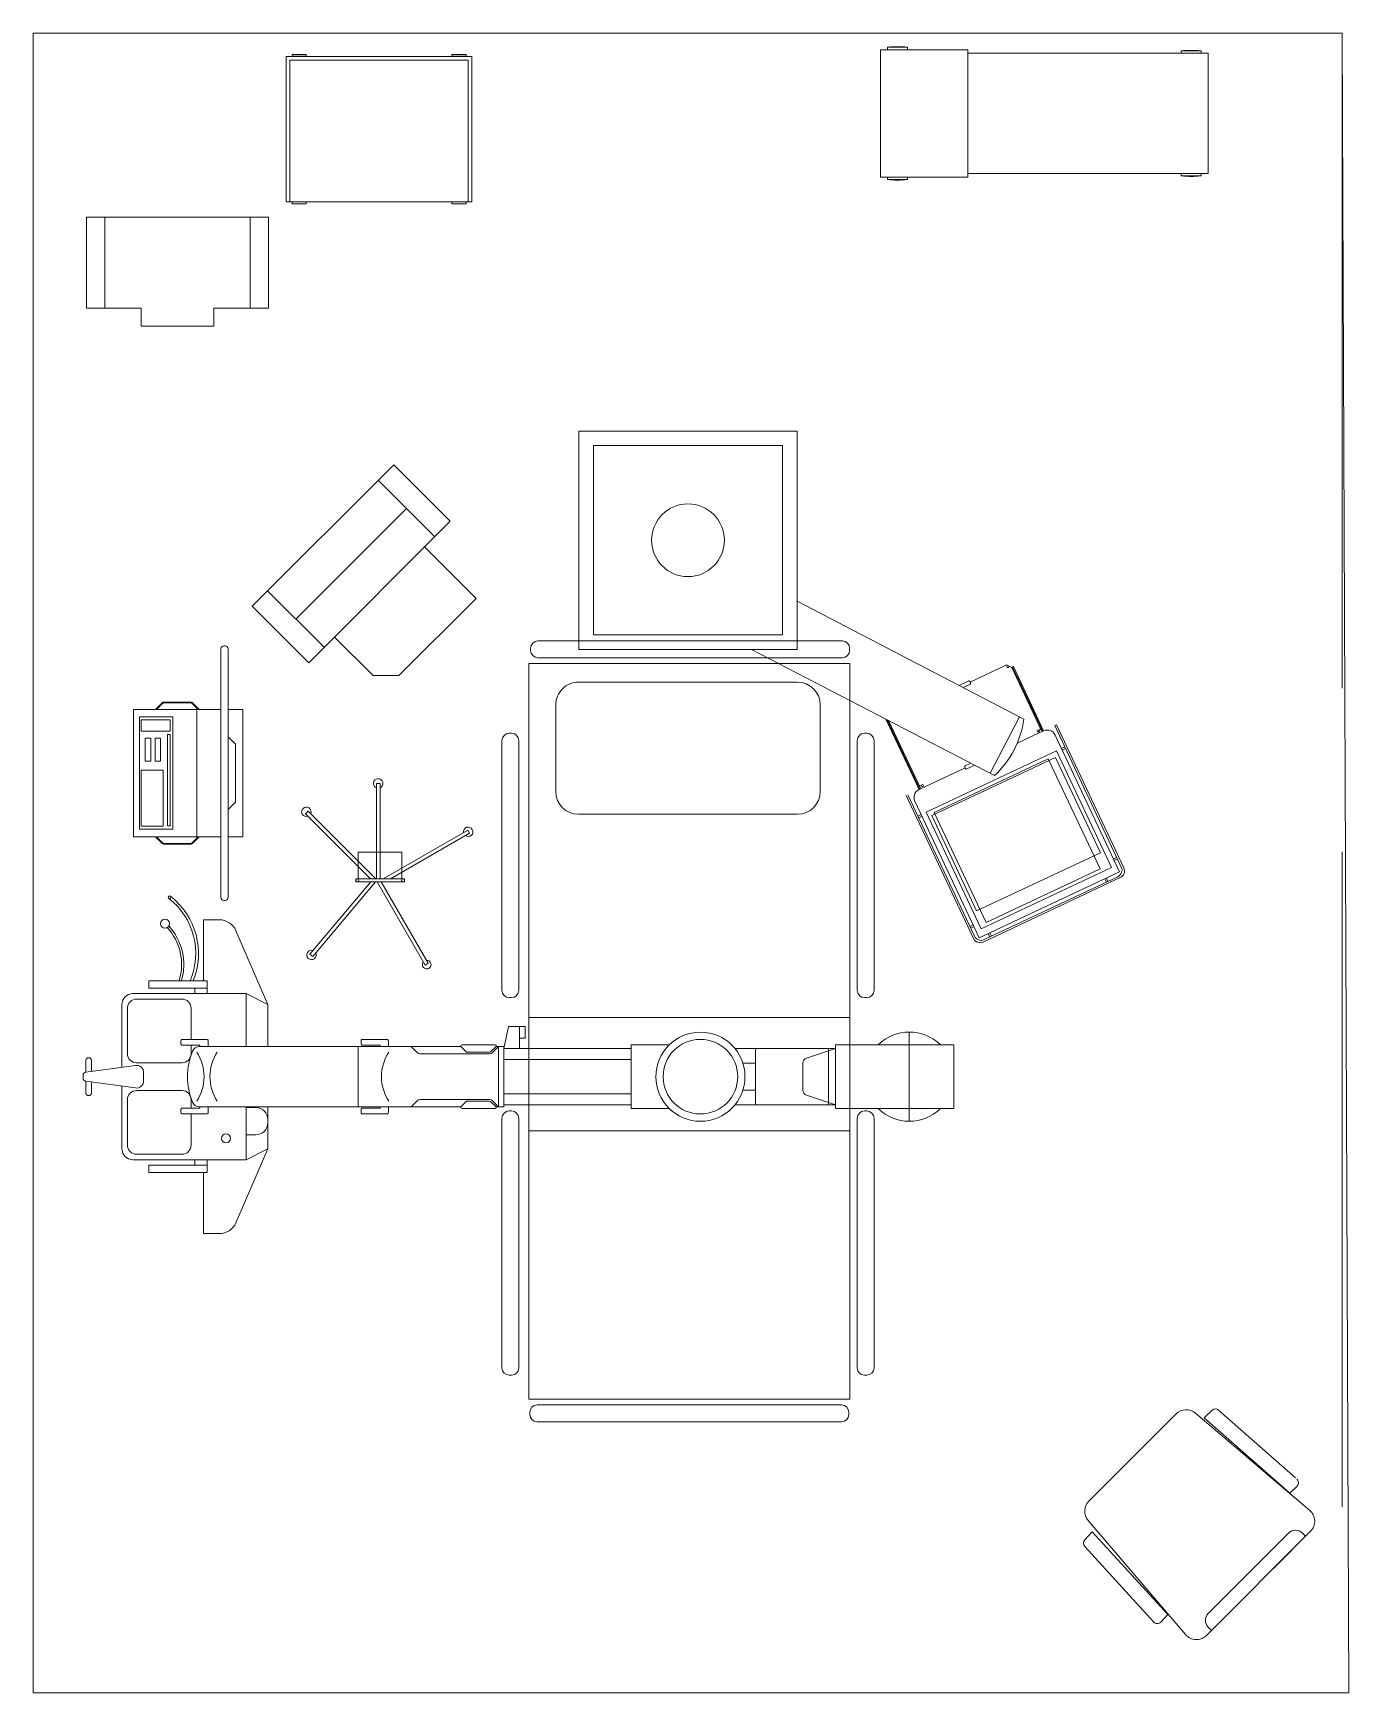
# Model space of a CAD drawing. Header units: inches. Extents: x 278 to 3894, y 681 to 5242.
import ezdxf

# ---------------------------------------------------------------- set-up
doc = ezdxf.new("R2010")
doc.units = ezdxf.units.IN
doc.header["$MEASUREMENT"] = 0
doc.linetypes.add('ACAD_ISO02W100', pattern=[15, 12, -3])
doc.layers.add('Bed', color=35, linetype='Continuous', lineweight=0)
doc.layers.add('instruments', color=8, linetype='Continuous', lineweight=0)

# ---------------------------------------------------------------- blocks, each defined once
blk = doc.blocks.new('radiographic unit')
at = {"layer": 'Bed'}
for p, q in [((-87.5, 1637.6), (87.5, 1637.6)), ((-87.5, 1312.6), (-87.5, 1637.6)), ((87.5, 1637.6), (87.5, 1312.6)), ((-122.5, 1515.1), (122.5, 1515.1)), ((87.5, 1312.6), (-87.5, 1312.6)), ((-77.5, 1035.8), (-77.5, 1312.6)), ((-50.9, 1232.9), (-77.5, 1312.6)), ((77.5, 1292.6), (-77.5, 1292.6)), ((77.5, 1312.6), (50.9, 1232.9)), ((77.5, 1312.6), (77.5, 1035.8)), ((36.7, 1222.6), (-36.7, 1222.6)), ((77.5, 1092.6), (-77.5, 1092.6)), ((-36.7, 1092.6), (-36.7, 1057.8)), ((36.7, 1092.6), (36.7, 1057.8)), ((-87.5, 750.7), (-87.5, 855.2)), ((87.5, 855.2), (87.5, 750.7)), ((87.5, 750.7), (-87.5, 750.7)), ((-77.5, 400.7), (-77.5, 750.7)), ((-47.5, 400.7), (-47.5, 750.7)), ((47.5, 750.7), (47.5, 400.7)), ((77.5, 750.7), (77.5, 400.7)), ((137.5, 458.7), (105.7, 458.7)), ((105.7, 458.7), (105.7, 443.7)), ((137.5, 443.7), (137.5, 458.7)), ((77.5, 443.7), (137.5, 443.7)), ((137.5, 413.7), (77.5, 400.7)), ((137.5, 443.7), (137.5, 413.7)), ((-87.5, 376.4), (-87.5, 285.5)), ((82.5, 400.7), (-82.5, 400.7)), ((-82.5, 400.7), (-82.5, 378.6)), ((82.5, 385.7), (-82.5, 385.7)), ((-65.4, 368.6), (-82.5, 385.7)), ((-69, 365.1), (-82.4, 378.5)), ((65.4, 368.6), (82.5, 385.7)), ((69, 365.1), (82.4, 378.5)), ((82.5, 400.7), (82.5, 378.6)), ((87.5, 376.4), (87.5, 285.5)), ((-67.5, 361.5), (-67.5, 298.2)), ((-62.5, 361.5), (-62.5, 169.8)), ((62.5, 361.5), (62.5, 169.8)), ((67.5, 361.5), (67.5, 298.2)), ((-82.5, 283.3), (-82.5, -436.6)), ((-67.5, 298.2), (-82.4, 283.4)), ((67.5, 298.2), (82.4, 283.4)), ((82.5, 283.3), (82.5, -436.6)), ((-65.4, 162.8), (-82.5, 145.7)), ((65.4, 162.8), (82.5, 145.7)), ((-82.5, 0), (82.5, 0)), ((-198.2, -248.2), (-401.3, -335.9)), ((-198.2, -248.2), (-228.2, -307.4)), ((-82.5, -248.2), (-198.2, -248.2)), ((-117.7, -248.2), (-126.7, -248.2)), ((82.5, -248.2), (198.2, -248.2)), ((198.2, -248.2), (401.3, -335.9)), ((198.2, -248.2), (228.2, -307.4)), ((-228.2, -307.4), (-228.2, -619.2)), ((-228.2, -307.4), (-82.5, -307.4)), ((-159.7, -281.2), (-159.7, -307.4)), ((-84.7, -281.2), (-84.7, -307.4)), ((82.5, -307.4), (228.2, -307.4)), ((228.2, -307.4), (228.2, -619.2)), ((659.3, -317.1), (659.3, -357.2)), ((1009.3, -317.1), (659.3, -317.1)), ((1009.3, -357.2), (1009.3, -317.1)), ((493.3, -357.2), (1175.3, -357.2)), ((734.3, -357.2), (754.3, -337.2)), ((754.3, -337.2), (914.3, -337.2)), ((934.3, -357.2), (914.3, -337.2)), ((-431.5, -381.8), (-431.5, -424.8)), ((431.5, -381.8), (431.5, -424.8)), ((484.3, -368.2), (484.3, -366.2)), ((1175.3, -377.2), (493.3, -377.2)), ((659.3, -377.2), (659.3, -617.1)), ((1009.3, -617.1), (1009.3, -377.2)), ((1184.3, -366.2), (1184.3, -368.2)), ((-431.5, -424.8), (-263, -424.8)), ((-263, -414.8), (-228.2, -414.8)), ((-228.2, -448.7), (-243, -448.7)), ((263, -414.8), (228.2, -414.8)), ((228.2, -448.7), (243, -448.7)), ((431.5, -424.8), (263, -424.8)), ((659.3, -437.1), (640.8, -455.7)), ((659.3, -440), (642.2, -457.1)), ((1009.3, -443.4), (659.3, -443.4)), ((1009.3, -437.1), (1027.8, -455.7)), ((1009.3, -440), (1026.4, -457.1)), ((639.3, -459.2), (639.3, -535.1)), ((641.3, -459.2), (641.3, -535.1)), ((1027.3, -459.2), (1027.3, -535.1)), ((1029.3, -459.2), (1029.3, -535.1)), ((659.3, -557.1), (640.8, -538.6)), ((659.3, -554.3), (642.2, -537.2)), ((1009.3, -554.3), (1026.4, -537.2)), ((1009.3, -557.1), (1027.8, -538.6)), ((-11.2, -589.6), (11.2, -589.6)), ((-31, -612.4), (-12.2, -748.3)), ((31, -612.4), (12.2, -748.3)), ((659.3, -617.1), (1009.3, -617.1)), ((-198.2, -649.2), (-25.9, -649.2)), ((25.9, -649.2), (198.2, -649.2)), ((-45.2, -733.3), (-14.3, -733.3)), ((-12.2, -748.3), (-45.2, -748.3)), ((3.3, -756.1), (-3.3, -756.1)), ((12.2, -748.3), (45.2, -748.3)), ((45.2, -733.3), (14.3, -733.3)), ((52.2, -741.3), (52.2, -740.3))]:
    blk.add_line(p, q, dxfattribs=at)
for points in [[(-82.5, 83.1), (-98.5, 83.1, 0.414214), (-102.5, 79.1), (-102.5, 12.1, 0.414214), (-98.5, 8.1), (-90.5, 8.1, 0.414214), (-86.5, 12.1), (-86.5, 60.2), (-82.5, 60.2), (-82.5, 83.1)], [(82.5, 83.1), (98.5, 83.1, -0.414214), (102.5, 79.1), (102.5, 12.1, -0.414214), (98.5, 8.1), (90.5, 8.1, -0.414214), (86.5, 12.1), (86.5, 60.2), (82.5, 60.2), (82.5, 83.1)], [(-82.5, -412.2), (-98.5, -412.2, 0.414214), (-102.5, -416.2), (-102.5, -483.2, 0.414214), (-98.5, -487.2), (-90.5, -487.2, 0.414214), (-86.5, -483.2), (-86.5, -435.2), (-82.5, -435.2), (-82.5, -412.2)], [(82.5, -412.2), (98.5, -412.2, -0.414214), (102.5, -416.2), (102.5, -483.2, -0.414214), (98.5, -487.2), (90.5, -487.2, -0.414214), (86.5, -483.2), (86.5, -435.2), (82.5, -435.2), (82.5, -412.2)], [(-102.5, -459.2), (-188.2, -459.2, 0.414214), (-213.2, -484.2), (-213.2, -609.2, 0.414214), (-188.2, -634.2), (-63.2, -634.2, 0.414214), (-38.2, -609.2), (-38.2, -484.2, 0.414214), (-63.2, -459.2), (-86.5, -459.2)], [(102.5, -459.2), (188.2, -459.2, -0.414214), (213.2, -484.2), (213.2, -609.2, -0.414214), (188.2, -634.2), (63.2, -634.2, -0.414214), (38.2, -609.2), (38.2, -484.2, -0.414214), (63.2, -459.2), (86.5, -459.2)]]:
    blk.add_lwpolyline(points, format="xyb", dxfattribs=at)
for points in [[(-263, -414.8), (-263, -575.3), (-243, -575.3), (-243, -414.8), (-263, -414.8)], [(263, -414.8), (263, -575.3), (243, -575.3), (243, -414.8), (263, -414.8)], [(680, -509.5), (989.5, -509.5), (989.5, -601.3), (680, -601.3), (680, -509.5)], [(688.1, -596.3), (842.4, -596.3), (842.4, -536.3), (688.1, -536.3), (688.1, -596.3)], [(940.7, -516.7), (689.3, -516.7), (689.3, -523.7), (940.7, -523.7), (940.7, -516.7)], [(866.9, -558.2), (930.5, -558.2), (930.5, -543.2), (866.9, -543.2), (866.9, -558.2)], [(981.2, -516.8), (949.3, -516.8), (949.3, -596.3), (981.2, -596.3), (981.2, -516.8)], [(866.9, -585), (930.5, -585), (930.5, -570), (866.9, -570), (866.9, -585)]]:
    blk.add_lwpolyline(points, dxfattribs=at)
for centre, radius in [((0, 940.9), 122.5), ((0, 940.9), 102.5), ((-169.7, -363.4), 12.2), ((420.7, -531.1), 12.2), ((493, -518.3), 3.75)]:
    blk.add_circle(centre, radius, dxfattribs=at)
for centre, radius, start, end in [((0, 1515.1), 122.5, 135.5847, 224.4153), ((0, 1515.1), 122.5, 315.5847, 44.4153), ((-36.7, 1237.6), 15, 198.4349, 270), ((36.7, 1237.6), 15, 270, 341.5651), ((-84.5, 376.4), 3, 45, 180), ((-72.5, 361.5), 5, 0, 45), ((-72.5, 361.5), 10, 0, 45), ((72.5, 361.5), 10, 135, 180), ((72.5, 361.5), 10, 135, 180), ((72.5, 361.5), 5, 135, 180), ((72.5, 361.5), 5, 135, 180), ((84.5, 376.4), 3, 0, 135), ((-84.5, 285.5), 3, 180, 315), ((84.5, 285.5), 3, 225, 0), ((-72.5, 169.8), 10, 315, 0), ((72.5, 169.8), 10, 180, 225), ((0, 186.7), 122.5, 236.563, 303.437), ((-126.7, -281.2), 33, 90, 180), ((-117.7, -281.2), 33, 0, 90), ((-381.5, -381.8), 50, 113.3466, 180), ((381.5, -381.8), 50, 0, 66.6534), ((493.3, -366.2), 9, 90, 180), ((1175.3, -366.2), 9, 0, 90), ((0, -285), 122.5, 236.563, 303.437), ((493.3, -368.2), 9, 180, 270), ((1175.3, -368.2), 9, 270, 0), ((-62.5, -436.6), 20, 180, 247.0303), ((0, -289.2), 180.2, 247.0303, 292.9697), ((0, -546.1), 122.5, 56.563, 123.437), ((62.5, -436.6), 20, 292.9697, 0), ((338.7, -637.8), 198.9, 37.7436, 112.3607), ((338.7, -637.8), 191.4, 37.7436, 113.2874), ((644.3, -459.2), 5, 135, 180), ((1024.3, -459.2), 5, 0, 45), ((308.4, -636), 156.7, 47.4372, 106.8321), ((308.4, -636), 150.7, 47.5285, 106.8321), ((644.3, -459.2), 3, 135, 180), ((1024.3, -459.2), 3, 0, 45), ((644.3, -535.1), 5, 180, 225), ((644.3, -535.1), 3, 180, 225), ((1024.3, -535.1), 3, 315, 0), ((1024.3, -535.1), 5, 315, 0), ((-11.2, -609.6), 20, 90, 187.8658), ((11.2, -609.6), 20, 352.1342, 90), ((-198.2, -619.2), 30, 180, 270), ((198.2, -619.2), 30, 270, 0), ((-45.2, -740.3), 7, 90, 180), ((-45.2, -741.3), 7, 180, 270), ((-3.3, -747.1), 9, 187.8658, 270), ((3.3, -747.1), 9, 270, 352.1342), ((45.2, -740.3), 7, 0, 90), ((45.2, -741.3), 7, 270, 0)]:
    blk.add_arc(centre, radius, start, end, dxfattribs=at)
blk = doc.blocks.new('patient bed1')
at = {"layer": 'Bed'}
for p, q in [((-386.3, 515.1), (-1072.8, 515.1)), ((651.6, 515.1), (-34.9, 515.1)), ((-1092.8, 495.1), (-1092.8, 488.8)), ((-1072.8, 468.8), (-386.3, 468.8)), ((-366.3, 488.8), (-366.3, 495.1)), ((-54.9, 495.1), (-54.9, 488.8)), ((-34.9, 468.8), (651.6, 468.8)), ((671.6, 488.8), (671.6, 495.1)), ((-1346.7, -420.7), (-1346.7, 416.3)), ((-1326.7, 436.3), (-1320.4, 436.3)), ((-1300.4, 416.3), (-1300.4, -420.7)), ((737.7, 441.1), (-1284.8, 441.1)), ((-1284.8, 441.1), (-1284.8, -441.1)), ((-311.4, 441.1), (-311.4, -441.1)), ((0, 441.1), (0, -441.1)), ((737.7, -441.1), (737.7, 441.1)), ((753.3, 418.5), (753.3, -418.5)), ((779.6, 438.5), (773.3, 438.5)), ((799.6, -418.5), (799.6, 418.5)), ((-932.4, 366.9), (-1171.1, 366.9)), ((-1233.4, 304.6), (-1233.4, -297.3)), ((-870.1, -297.3), (-870.1, 304.6)), ((-1171.1, -359.6), (-932.4, -359.6)), ((-1320.4, -440.7), (-1326.7, -440.7)), ((-1284.8, -441.1), (737.7, -441.1)), ((773.3, -438.5), (779.6, -438.5)), ((-1092.8, -487.8), (-1092.8, -481.5)), ((-1072.8, -461.5), (-386.3, -461.5)), ((-366.3, -481.5), (-366.3, -487.8)), ((-54.9, -487.8), (-54.9, -481.5)), ((-34.9, -461.5), (651.6, -461.5)), ((671.6, -481.5), (671.6, -487.8)), ((-386.3, -507.8), (-1072.8, -507.8)), ((651.6, -507.8), (-34.9, -507.8))]:
    blk.add_line(p, q, dxfattribs=at)
for centre, start, end in [((-1072.8, 495.1), 90, 180), ((-386.3, 495.1), 0, 90), ((-34.9, 495.1), 90, 180), ((651.6, 495.1), 0, 90), ((-1072.8, 488.8), 180, 270), ((-386.3, 488.8), 270, 0), ((-34.9, 488.8), 180, 270), ((651.6, 488.8), 270, 0), ((-1326.7, 416.3), 90, 180), ((-1320.4, 416.3), 0, 90), ((773.3, 418.5), 90, 180), ((779.6, 418.5), 0, 90), ((-1326.7, -420.7), 180, 270), ((-1320.4, -420.7), 270, 0), ((773.3, -418.5), 180, 270), ((779.6, -418.5), 270, 0), ((-1072.8, -481.5), 90, 180), ((-1072.8, -487.8), 180, 270), ((-386.3, -481.5), 0, 90), ((-386.3, -487.8), 270, 0), ((-34.9, -481.5), 90, 180), ((-34.9, -487.8), 180, 270), ((651.6, -481.5), 0, 90), ((651.6, -487.8), 270, 0)]:
    blk.add_arc(centre, 20, start, end, dxfattribs=at)
at = {"layer": 'Bed', "extrusion": (0, 0, -1)}
for centre, major_axis, start_param, end_param in [((-1171.1, 304.6), (-0.6, 62.3), -1.561574, 0.009223), ((-932.4, 304.6), (0.6, 62.3), -0.009223, 1.561573), ((-1171.1, -297.3), (-0.6, 62.3), 3.150976, 4.721772), ((-932.4, -297.3), (0.2, 62.3), 1.567615, 3.138411)]:
    blk.add_ellipse(centre, major_axis=major_axis, ratio=1, start_param=start_param, end_param=end_param, dxfattribs=at)
blk = doc.blocks.new('overbed table')
at = {"layer": 'Bed'}
for p, q in [((-900, 175), (-660, 175)), ((-900, -175), (-900, 175)), ((-880.8, 180.8), (-880.8, 175)), ((-880.2, 181.8), (-826.6, 181.8)), ((-826, 180.8), (-826, 175)), ((-660, 175), (-660, -175)), ((-660, 165), (0, 165)), ((-74, 170.7), (-74, 165)), ((-19.8, 171.7), (-73.4, 171.7)), ((-19.2, 170.7), (-19.2, 165)), ((0, 165), (0, -165)), ((-660, -175), (-900, -175)), ((-880.8, -180.8), (-880.8, -175)), ((-880.2, -181.8), (-826.6, -181.8)), ((-826, -180.8), (-826, -175)), ((0, -165), (-660, -165)), ((-74, -170.7), (-74, -165)), ((-19.8, -171.7), (-73.4, -171.7)), ((-19.2, -170.7), (-19.2, -165))]:
    blk.add_line(p, q, dxfattribs=at)
for centre, radius, start, end in [((-853.4, -74.4), 257.7, 84.1142, 95.8858), ((-879.7, 180.8), 1.1, 95.8858, 180), ((-827.1, 180.8), 1.1, 0, 84.1142), ((-72.9, 170.7), 1.1, 95.8858, 180), ((-46.6, -84.5), 257.7, 84.1142, 95.8858), ((-20.3, 170.7), 1.1, 0, 84.1142), ((-879.7, -180.8), 1.1, 180, 264.1142), ((-853.4, 74.4), 257.7, 264.1142, 275.8858), ((-827.1, -180.8), 1.1, 275.8858, 0), ((-72.9, -170.7), 1.1, 180, 264.1142), ((-46.6, 84.5), 257.7, 264.1142, 275.8858), ((-20.3, -170.7), 1.1, 275.8858, 0)]:
    blk.add_arc(centre, radius, start, end, dxfattribs=at)
blk = doc.blocks.new('CHAIR')
at = {"layer": 'instruments'}
for p, q in [((249, 87.7), (-87.7, -249)), ((243.6, 60.5), (232.7, 71.4)), ((631.4, -284.5), (316.6, 85)), ((472.9, -98.5), (316.6, 85)), ((243.6, 17.1), (-17.1, -243.6)), ((397.1, 44.5), (374.2, 20)), ((618.1, -247.6), (374.2, 20)), ((642.8, -200.5), (419.6, 44.3)), ((32.2, -129.1), (-87.7, -249)), ((-60.5, -243.6), (-71.4, -232.7)), ((642.6, -221.4), (618.1, -247.6)), ((-85, -316.6), (284.5, -631.4)), ((-85, -316.6), (71.9, -450.3)), ((-44, -395.4), (-20.3, -371.8)), ((256.1, -615.8), (-20.6, -372)), ((346.9, -628.9), (628.9, -346.9)), ((620.8, -355), (628.9, -346.9)), ((209.4, -641.2), (-39.1, -422.2)), ((79.8, -460.4), (-15.6, -376.4)), ((230.3, -640.7), (256.1, -615.8))]:
    blk.add_line(p, q, dxfattribs=at)
for centre, radius, start, end in [((221.8, 38.8), 30.7, 315, 45), ((281.6, 55.1), 46.1, 40.4261, 135), ((408.3, 34), 15.4, 42.3442, 136.9182), ((631.4, -210.9), 15.4, 316.9182, 42.3442), ((-55.1, -281.6), 46.1, 135, 229.5739), ((-38.8, -221.8), 30.7, 224.9998, 315), ((596.3, -314.4), 46.1, 315, 40.4261), ((-33.1, -406.3), 15.4, 135, 229.5739), ((219.6, -629.7), 15.4, 228.6222, 314.0482), ((314.4, -596.3), 46.1, 229.5739, 315)]:
    blk.add_arc(centre, radius, start, end, dxfattribs=at)
blk = doc.blocks.new('monitoring system icu')
at = {"layer": 'Bed'}
for p, q in [((-275, 0), (275, 0)), ((-275, -220), (-275, 0)), ((-215, -220), (-215, 0)), ((215, 0), (215, -220)), ((275, 0), (275, -220)), ((215, -110), (-215, -110)), ((275, -220), (-275, -220)), ((-175, -220), (-175, -420)), ((175, -370), (175, -220)), ((175, -370), (125, -420)), ((-175, -420), (125, -420))]:
    blk.add_line(p, q, dxfattribs=at)
blk = doc.blocks.new('infusion pump single channel')
at = {"layer": 'Bed'}
for p, q in [((-112.6, 197.7), (-105.5, 204.8)), ((-112.6, 197.7), (73.5, 11.6)), ((-105.5, 204.8), (73.5, 25.8)), ((280.7, 192.6), (81.5, 25.3)), ((287.2, 184.9), (81.5, 12.3)), ((280.7, 192.6), (287.2, 184.9)), ((0, -60.2), (0, 60.2)), ((73.7, 60.2), (0, 60.2)), ((73.5, -67.6), (73.5, 66.1)), ((73.5, 66.1), (81.5, 66.1)), ((81.5, 66.1), (81.5, -67.6)), ((-188.9, 9.6), (73.5, 9.6)), ((-188.9, -0.4), (-188.9, 9.6)), ((310.2, -124), (81.5, 8)), ((-188.9, -0.4), (73.5, -0.4)), ((-60.8, -241.2), (73.5, -8.6)), ((-52.2, -246.2), (73.5, -28.6)), ((305.2, -132.7), (81.5, -3.5)), ((0, -60.2), (73.7, -60.2)), ((81.5, -67.6), (73.5, -67.6)), ((305.2, -132.7), (310.2, -124)), ((-52.2, -246.2), (-60.8, -241.2))]:
    blk.add_line(p, q, dxfattribs=at)
for centre in [(77.5, 62.1), (77.5, -63.6)]:
    blk.add_circle(centre, 4, dxfattribs=at)
for centre, radius, start, end in [((-110.8, 202.5), 13, 339.1846, 293.9273), ((282.4, 188.2), 13, 245.7455, 200.4362), ((-188.9, 5.1), 13, 20.2522, 334.971), ((308.9, -128.6), 12, 176.8364, 127.5493), ((-56, -242.5), 13, 81.8883, 36.6446)]:
    blk.add_arc(centre, radius, start, end, dxfattribs=at)
blk = doc.blocks.new('pendant icu')
at = {"layer": 'Bed', "color": 253, "true_color": 0xb3b3b3}
for p, q in [((560, -175), (906.7, -842.8, 0)), ((427.7, -300), (751.4, -923.5, 0)), ((751.7, -544.2, 0), (945, -635.2, 0)), ((753.6, -547.9, 0), (943.9, -637.4, 0)), ((755.5, -551.5, 0), (942.9, -639.7, 0)), ((885.4, -761.7, 0), (945, -635.2, 0)), ((938.4, -649.2, 0), (933.5, -635.3, 0)), ((959.5, -604.4, 0), (1348.2, -787.4, 0)), ((961.6, -599.9, 0), (1354.8, -785, 0)), ((976.9, -623.7, 0), (1353, -800.7, 0)), ((1014, -641.1, 0), (1018.3, -632.1, 0)), ((1018.5, -643.3, 0), (1022.8, -634.2, 0)), ((838.8, -1013.3, 0), (1007.6, -654.7, 0)), ((856.7, -1010.7, 0), (1016.9, -670.2, 0)), ((860.7, -990.5, 0), (1008.2, -677.1, 0)), ((1007.6, -654.7, 0), (1328.5, -805.7, 0)), ((1008.2, -677.1, 0), (1310.9, -819.6, 0)), ((1016.9, -670.2, 0), (1279, -793.5, 0)), ((658.8, -745.1, 0), (647.1, -770.1, 0)), ((649, -775.4, 0), (650.8, -776.3, 0)), ((664.6, -756.3, 0), (656.1, -774.3, 0)), ((872.6, -777.1, 0), (879.6, -762.3, 0)), ((878.4, -788.3, 0), (888.7, -766.6, 0)), ((887.2, -762.6, 0), (883.6, -760.9, 0)), ((1317.3, -783.9, 0), (1321.6, -774.8, 0)), ((649.9, -775.8, 0), (602.8, -875.9, 0)), ((1279, -793.5, 0), (1118.7, -1134, 0)), ((1328.5, -805.7, 0), (1159.7, -1164.4, 0)), ((1310.9, -819.6, 0), (1163.4, -1133, 0)), ((1353, -800.7, 0), (1171.4, -1186.5, 0)), ((1357.8, -814, 0), (1184.7, -1181.7, 0)), ((1364.4, -811.6, 0), (1187.1, -1188.3, 0)), ((1321.8, -786, 0), (1326.1, -777, 0)), ((900.4, -830.6, 0), (745.1, -911.2, 0)), ((1339.3, -829.8, 0), (1348.3, -834, 0)), ((1341.4, -825.3, 0), (1350.4, -829.5, 0)), ((602.8, -875.9, 0), (609.4, -889.9, 0)), ((609.4, -889.9, 0), (607.3, -894.4, 0)), ((607.3, -894.4, 0), (783.9, -977.5, 0)), ((608.4, -892.2, 0), (784.9, -975.3, 0)), ((609.4, -889.9, 0), (786, -973, 0)), ((783.9, -977.5, 0), (818, -904.9, 0)), ((790.4, -963.6, 0), (776.7, -968.6, 0)), ((1163.4, -1133, 0), (860.7, -990.5, 0)), ((767.3, -1012.8, 0), (769.4, -1008.3, 0)), ((1160.5, -1197.9, 0), (767.3, -1012.8, 0)), ((1158.1, -1191.2, 0), (769.4, -1008.3, 0)), ((1171.4, -1186.5, 0), (795.4, -1009.5, 0)), ((832.4, -1026.9, 0), (828.2, -1036, 0)), ((837, -1029, 0), (832.7, -1038.1, 0)), ((1159.7, -1164.4, 0), (838.8, -1013.3, 0)), ((1118.7, -1134, 0), (856.7, -1010.7, 0)), ((1135.7, -1169.7, 0), (1131.5, -1178.7, 0)), ((1140.2, -1171.8, 0), (1136, -1180.8, 0)), ((1188.4, -1150.3, 0), (1197.5, -1154.5, 0)), ((1190.6, -1145.7, 0), (1199.6, -1150, 0))]:
    blk.add_line(p, q, dxfattribs=at)
at = {"layer": 'Bed', "color": 253, "linetype": 'ACAD_ISO02W100', "ltscale": 60, "true_color": 0xb3b3b3}
blk.add_lwpolyline([(560, 300), (-40, 300), (-40, -300), (560, -300), (560, 300)], dxfattribs=at)
at = {"layer": 'Bed', "color": 253, "ltscale": 60, "true_color": 0xb3b3b3}
blk.add_lwpolyline([(520, 260), (0, 260), (0, -260), (520, -260)], close=True, dxfattribs=at)
at = {"layer": 'Bed', "color": 253, "true_color": 0xb3b3b3}
for centre, radius in [((260, 0, 0), 100), ((934, -644.7, 0), 2.75), ((607.4, -879.2, 0), 2.75), ((784.2, -962.9, 0), 2.75)]:
    blk.add_circle(centre, radius, dxfattribs=at)
for centre, radius, start, end in [((966.7, -645.4, 0), 24, 64.7945, 154.7945), ((652.5, -772.6, 0), 4, 244.7945, 334.7945), ((882.4, -763.6, 0), 3, 64.7945, 154.7945), ((886, -765.3, 0), 3, 334.7945, 64.7945), ((1339.7, -805.5, 0), 20, 334.7945, 64.7945), ((1346.3, -803.1, 0), 20, 334.7945, 64.7945), ((714.9, -663.3, 0), 262.7, 277.9861, 316.8964), ((805.6, -987.7, 0), 24, 154.7945, 244.7945), ((1166.6, -1173.1, 0), 20, 244.7945, 334.7945), ((1169, -1179.8, 0), 20, 244.7945, 334.7945)]:
    blk.add_arc(centre, radius, start, end, dxfattribs=at)
at = {"layer": 'Bed', "color": 253, "true_color": 0xb3b3b3, "extrusion": (-1.54418e-07, 7.26819e-08, 1)}
blk.add_arc((650.7, -771.8, 0), 4, 154.7945, 244.7945, dxfattribs=at)
blk = doc.blocks.new('holder sack')
at = {"layer": 'Bed'}
for p, q in [((-100, 0), (100, 0)), ((-100, 0), (-100, -50)), ((100, -50), (100, 0)), ((-250, -50), (-250, -300)), ((-200, -50), (-250, -50)), ((-200, -50), (-100, -50)), ((-200, -50), (-200, -300)), ((100, -50), (200, -50)), ((200, -300), (200, -50)), ((250, -50), (200, -50)), ((250, -300), (250, -50)), ((-200, -300), (-250, -300)), ((-200, -300), (200, -300)), ((200, -300), (250, -300))]:
    blk.add_line(p, q, dxfattribs=at)
blk = doc.blocks.new('bedside cabinet 1')
at = {"layer": 'Bed'}
for p, q in [((-404.8, 238.9), (-404.8, 200.6)), ((-404.1, 239.3), (-400, 239.3)), ((0, 255), (-400, 255)), ((-400, 255), (-400, -255)), ((0, 255), (-390, 255)), ((0, 245), (-390, 245)), ((-390, 245), (-390, -245)), ((0, 255), (0, -255)), ((4.1, 239.3), (0, 239.3)), ((4.8, 238.9), (4.8, 200.6)), ((-404.1, 200.2), (-400, 200.2)), ((4.1, 200.2), (0, 200.2)), ((-404.8, -238.9), (-404.8, -200.6)), ((-404.1, -200.2), (-400, -200.2)), ((4.1, -200.2), (0, -200.2)), ((4.8, -238.9), (4.8, -200.6)), ((-404.1, -239.3), (-400, -239.3)), ((-400, -239.3), (-400, -255)), ((0, -255), (-400, -255)), ((-397, -255), (-389.2, -255)), ((0, -245), (-390, -245)), ((0, -239.3), (0, -255)), ((4.1, -239.3), (0, -239.3))]:
    blk.add_line(p, q, dxfattribs=at)
for centre, radius, start, end in [((-221.8, 219.8), 184, 174.1142, 185.8858), ((-404.1, 238.6), 0.783, 90, 174.1142), ((4.1, 238.6), 0.783, 5.8858, 90), ((-178.2, 219.8), 184, 354.1142, 5.8858), ((-404.1, 201), 0.783, 185.8858, 270), ((4.1, 201), 0.783, 270, 354.1142), ((-221.8, -219.8), 184, 174.1142, 185.8858), ((-404.1, -201), 0.783, 90, 174.1142), ((4.1, -201), 0.783, 5.8858, 90), ((-178.2, -219.8), 184, 354.1142, 5.8858), ((-404.1, -238.6), 0.783, 185.8858, 270), ((4.1, -238.6), 0.783, 270, 354.1142)]:
    blk.add_arc(centre, radius, start, end, dxfattribs=at)
blk = doc.blocks.new('ICU')
at = {"color": 253, "linetype": 'ACAD_ISO02W100', "lineweight": 9, "ltscale": 150}
for p, q in [((0, 0), (0, -4300)), ((3598.5, 0), (3598.5, -4300)), ((108, -4561.7), (3417.8, -4561.7))]:
    blk.add_line(p, q, dxfattribs=at)
for p, q in [((0, 0), (0, -4561.7)), ((3598.5, 0), (0, 0)), ((3616.5, -4561.7), (3598.5, 0)), ((0, -4561.7), (3616.5, -4561.7))]:
    blk.add_line(p, q)
at = {"xscale": -1}
for name, p, rotation in [('overbed table', (3229.6, -220.3, 0), 180), ('bedside cabinet 1', (950.8, -463.8), 90), ('holder sack', (396.8, -805.4), 180), ('pendant icu', (1800, -1133.7, 0), 90), ('monitoring system icu', (796.6, -1380.4, 0), 45), ('radiographic unit', (893.3, -2868.1, 0), 270), ('patient bed1', (1803.7, -3017.1, 0), 90), ('infusion pump single channel', (953.3, -2251, 0), 90)]:
    blk.add_blockref(name, p, dxfattribs=dict(at, rotation=rotation))
at = {"xscale": 0.8500000000020997, "yscale": 0.8500000000020997, "zscale": 0.8500000000020997, "rotation": 180.0225993105302}
blk.add_blockref('CHAIR', (3436.9, -4329.3, 0), dxfattribs=at)

msp = doc.modelspace()

# ---------------------------------------------------------------- block references
at = {"layer": 'instruments'}
msp.add_blockref('ICU', (277.6, 5242.2, 0), dxfattribs=at)

doc.saveas('drawing.dxf')
